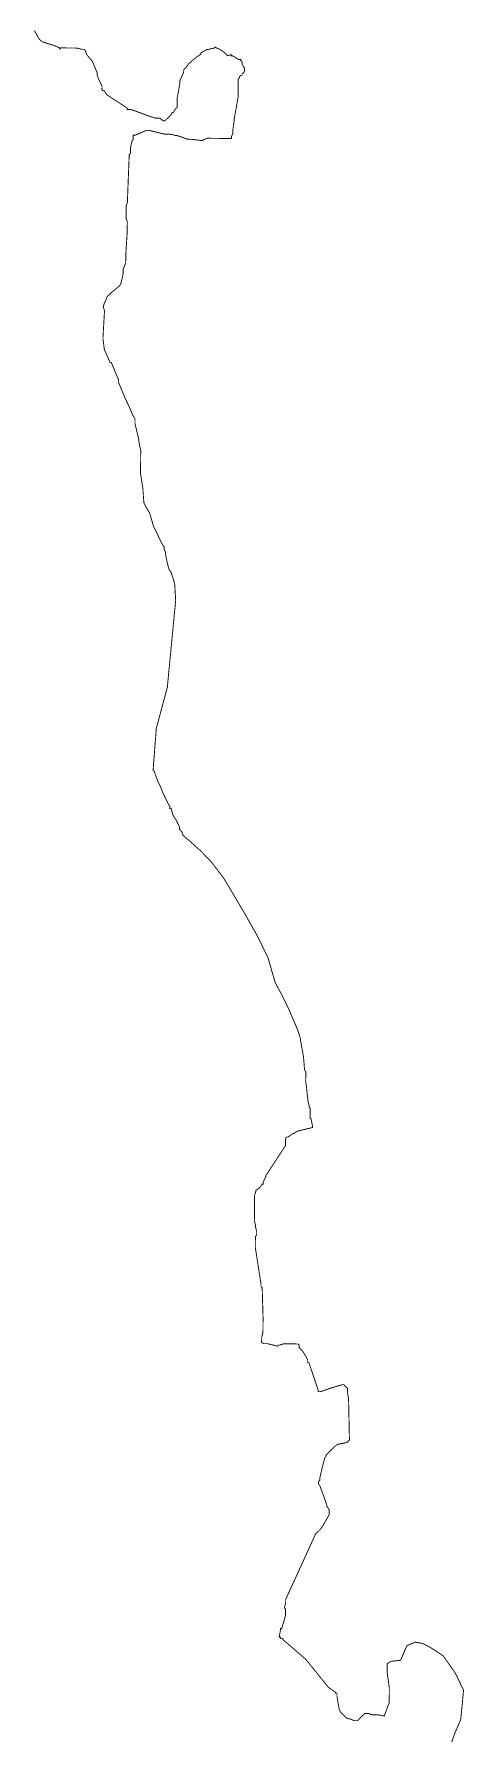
# Model space of a CAD drawing. Header units: metres. Extents: x 273899 to 302286, y 1977397 to 2102169.
# Drawn here: x 285986 to 287406, y 2039783 to 2045392 of the extents above; entities that cross this region are included whole.
import ezdxf

# ---------------------------------------------------------------- set-up
doc = ezdxf.new("R2010")
doc.units = ezdxf.units.M
doc.header["$MEASUREMENT"] = 0
doc.layers.add('HAZARDS LINE', color=1, linetype='Continuous')

msp = doc.modelspace()

# ---------------------------------------------------------------- linework, layer by layer
at = {"layer": 'HAZARDS LINE', "lineweight": 18}
msp.add_lwpolyline([(285987.8, 2045403.4, 3.01, 3.01, 0), (286003.6, 2045375.1, 3.01, 3.01, 0), (286011.5, 2045367, 3.01, 3.01, 0), (286051.5, 2045354.5, 3.01, 3.01, 0), (286071.5, 2045346.3, 3.01, 3.01, 0), (286071.5, 2045342.3, 3.01, 3.01, 0), (286075.5, 2045346.2, 3.01, 3.01, 0), (286127.7, 2045345.7, 3.01, 3.01, 0), (286143.7, 2045341.5, 3.01, 3.01, 0), (286151.8, 2045341.4, 3.01, 3.01, 0), (286155.7, 2045337.4, 3.01, 3.01, 0), (286159.6, 2045325.3, 3.01, 3.01, 0), (286179.4, 2045301, 3.01, 3.01, 0), (286191.2, 2045272.8, 3.01, 3.01, 0), (286195.1, 2045264.7, 3.01, 3.01, 0), (286195, 2045256.7, 3.01, 3.01, 0), (286198.9, 2045244.6, 3.01, 3.01, 0), (286210.7, 2045220.4, 3.01, 3.01, 0), (286210.6, 2045208.3, 3.01, 3.01, 0), (286214.6, 2045204.3, 3.01, 3.01, 0), (286218.6, 2045204.2, 3.01, 3.01, 0), (286226.5, 2045192.1, 3.01, 3.01, 0), (286294.3, 2045147.2, 3.01, 3.01, 0), (286294.2, 2045143.2, 3.01, 3.01, 0), (286306.3, 2045143.1, 3.01, 3.01, 0), (286374.3, 2045118.3, 3.01, 3.01, 0), (286378.3, 2045118.2, 3.01, 3.01, 0), (286386.3, 2045114.1, 3.01, 3.01, 0), (286402.3, 2045114, 3.01, 3.01, 0), (286406.3, 2045109.9, 3.01, 3.01, 0), (286414.3, 2045105.8, 3.01, 3.01, 0), (286418.3, 2045105.8, 3.01, 3.01, 0), (286438.6, 2045125.6, 3.01, 3.01, 0), (286442.7, 2045133.6, 3.01, 3.01, 0), (286446.7, 2045133.6, 3.01, 3.01, 0), (286450.8, 2045141.6, 3.01, 3.01, 0), (286454.8, 2045145.6, 3.01, 3.01, 0), (286458.9, 2045149.5, 3.01, 3.01, 0), (286459.2, 2045181.6, 3.01, 3.01, 0), (286467.8, 2045229.7, 3.01, 3.01, 0), (286467.8, 2045237.8, 3.01, 3.01, 0), (286480.2, 2045265.7, 3.01, 3.01, 0), (286480.3, 2045273.8, 3.01, 3.01, 0), (286488.4, 2045281.7, 3.01, 3.01, 0), (286496.5, 2045293.7, 3.01, 3.01, 0), (286524.9, 2045317.5, 3.01, 3.01, 0), (286537, 2045325.4, 3.01, 3.01, 0), (286537, 2045329.4, 3.01, 3.01, 0), (286557.2, 2045341.2, 3.01, 3.01, 0), (286561.3, 2045341.2, 3.01, 3.01, 0), (286577.4, 2045345, 3.01, 3.01, 0), (286581.4, 2045345, 3.01, 3.01, 0), (286585.4, 2045349, 3.01, 3.01, 0), (286589.4, 2045344.9, 3.01, 3.01, 0), (286593.4, 2045344.9, 3.01, 3.01, 0), (286613.4, 2045332.6, 3.01, 3.01, 0), (286625.3, 2045320.4, 3.01, 3.01, 0), (286637.4, 2045324.3, 3.01, 3.01, 0), (286637.3, 2045320.3, 3.01, 3.01, 0), (286641.3, 2045320.3, 3.01, 3.01, 0), (286661.3, 2045308, 3.01, 3.01, 0), (286669.3, 2045307.9, 3.01, 3.01, 0), (286669.3, 2045303.9, 3.01, 3.01, 0), (286673.2, 2045299.9, 3.01, 3.01, 0), (286673.1, 2045291.8, 3.01, 3.01, 0), (286677.1, 2045287.8, 3.01, 3.01, 0), (286677.1, 2045283.8, 3.01, 3.01, 0), (286681.1, 2045279.7, 3.01, 3.01, 0), (286680.9, 2045267.7, 3.01, 3.01, 0), (286672.8, 2045259.7, 3.01, 3.01, 0), (286672.8, 2045255.7, 3.01, 3.01, 0), (286668.8, 2045255.8, 3.01, 3.01, 0), (286664.7, 2045251.8, 3.01, 3.01, 0), (286664.7, 2045247.8, 3.01, 3.01, 0), (286660.6, 2045243.8, 3.01, 3.01, 0), (286660, 2045183.6, 3.01, 3.01, 0), (286647.2, 2045111.4, 3.01, 3.01, 0), (286647.1, 2045107.4, 3.01, 3.01, 0), (286642.8, 2045075.3, 3.01, 3.01, 0), (286642.7, 2045063.3, 3.01, 3.01, 0), (286638.6, 2045055.3, 3.01, 3.01, 0), (286638.5, 2045047.3, 3.01, 3.01, 0), (286558.2, 2045048.1, 3.01, 3.01, 0), (286550.1, 2045044.2, 3.01, 3.01, 0), (286546.1, 2045044.2, 3.01, 3.01, 0), (286542.1, 2045040.2, 3.01, 3.01, 0), (286506, 2045044.6, 3.01, 3.01, 0), (286493.9, 2045044.8, 3.01, 3.01, 0), (286457.9, 2045057.2, 3.01, 3.01, 0), (286453.9, 2045057.2, 3.01, 3.01, 0), (286437.9, 2045061.4, 3.01, 3.01, 0), (286417.8, 2045061.6, 3.01, 3.01, 0), (286365.8, 2045074.2, 3.01, 3.01, 0), (286357.7, 2045074.3, 3.01, 3.01, 0), (286321.4, 2045058.6, 3.01, 3.01, 0), (286313.4, 2045058.7, 3.01, 3.01, 0), (286313.3, 2045042.6, 3.01, 3.01, 0), (286309.2, 2045038.7, 3.01, 3.01, 0), (286309.2, 2045034.6, 3.01, 3.01, 0), (286305, 2045018.6, 3.01, 3.01, 0), (286304.8, 2044998.5, 3.01, 3.01, 0), (286300.7, 2044994.6, 3.01, 3.01, 0), (286295.2, 2044854.1, 3.01, 3.01, 0), (286295.1, 2044838, 3.01, 3.01, 0), (286290.9, 2044826, 3.01, 3.01, 0), (286290.5, 2044781.9, 3.01, 3.01, 0), (286294.4, 2044773.8, 3.01, 3.01, 0), (286294, 2044737.7, 3.01, 3.01, 0), (286289.3, 2044665.4, 3.01, 3.01, 0), (286289, 2044637.3, 3.01, 3.01, 0), (286284.8, 2044625.3, 3.01, 3.01, 0), (286280.7, 2044617.3, 3.01, 3.01, 0), (286280.6, 2044601.3, 3.01, 3.01, 0), (286276.3, 2044581.3, 3.01, 3.01, 0), (286272.1, 2044565.2, 3.01, 3.01, 0), (286268.1, 2044561.3, 3.01, 3.01, 0), (286264, 2044557.3, 3.01, 3.01, 0), (286239.7, 2044537.5, 3.01, 3.01, 0), (286227.6, 2044525.5, 3.01, 3.01, 0), (286223.4, 2044513.5, 3.01, 3.01, 0), (286219.3, 2044505.6, 3.01, 3.01, 0), (286215.2, 2044493.6, 3.01, 3.01, 0), (286219, 2044477.5, 3.01, 3.01, 0), (286214.2, 2044393.2, 3.01, 3.01, 0), (286214.1, 2044385.2, 3.01, 3.01, 0), (286217.8, 2044357, 3.01, 3.01, 0), (286217.7, 2044353, 3.01, 3.01, 0), (286237.4, 2044308.6, 3.01, 3.01, 0), (286241.4, 2044308.6, 3.01, 3.01, 0), (286264.9, 2044252.1, 3.01, 3.01, 0), (286264.8, 2044244.1, 3.01, 3.01, 0), (286288.3, 2044187.6, 3.01, 3.01, 0), (286300.1, 2044163.4, 3.01, 3.01, 0), (286311.8, 2044135.2, 3.01, 3.01, 0), (286319.7, 2044123.1, 3.01, 3.01, 0), (286319.6, 2044107, 3.01, 3.01, 0), (286331.1, 2044058.7, 3.01, 3.01, 0), (286334.9, 2044034.6, 3.01, 3.01, 0), (286338.7, 2044018.5, 3.01, 3.01, 0), (286337.9, 2043942.2, 3.01, 3.01, 0), (286345.5, 2043893.9, 3.01, 3.01, 0), (286349, 2043845.7, 3.01, 3.01, 0), (286356.8, 2043829.6, 3.01, 3.01, 0), (286364.7, 2043817.4, 3.01, 3.01, 0), (286368.7, 2043809.4, 3.01, 3.01, 0), (286380.3, 2043769.1, 3.01, 3.01, 0), (286411.7, 2043704.5, 3.01, 3.01, 0), (286415.7, 2043700.5, 3.01, 3.01, 0), (286415.6, 2043692.4, 3.01, 3.01, 0), (286419.5, 2043684.4, 3.01, 3.01, 0), (286423.3, 2043660.2, 3.01, 3.01, 0), (286431, 2043628, 3.01, 3.01, 0), (286438.9, 2043615.9, 3.01, 3.01, 0), (286446.7, 2043591.7, 3.01, 3.01, 0), (286450.6, 2043579.6, 3.01, 3.01, 0), (286454, 2043523.4, 3.01, 3.01, 0), (286427, 2043242.6, 3.01, 3.01, 0), (286427, 2043238.6, 3.01, 3.01, 0), (286389.4, 2043098.4, 3.01, 3.01, 0), (286389.3, 2043090.4, 3.01, 3.01, 0), (286380, 2042970, 3.01, 3.01, 0), (286379.9, 2042962, 3.01, 3.01, 0), (286383.9, 2042958, 3.01, 3.01, 0), (286387.8, 2042945.9, 3.01, 3.01, 0), (286395.6, 2042925.7, 3.01, 3.01, 0), (286403.5, 2042909.6, 3.01, 3.01, 0), (286411.3, 2042889.4, 3.01, 3.01, 0), (286419.1, 2042873.3, 3.01, 3.01, 0), (286430.9, 2042849.1, 3.01, 3.01, 0), (286434.9, 2042845, 3.01, 3.01, 0), (286434.8, 2042837, 3.01, 3.01, 0), (286438.8, 2042836.9, 3.01, 3.01, 0), (286442.7, 2042824.8, 3.01, 3.01, 0), (286442.7, 2042820.8, 3.01, 3.01, 0), (286450.5, 2042804.7, 3.01, 3.01, 0), (286454.5, 2042800.6, 3.01, 3.01, 0), (286462.4, 2042784.5, 3.01, 3.01, 0), (286466.3, 2042776.4, 3.01, 3.01, 0), (286466.2, 2042768.4, 3.01, 3.01, 0), (286474.2, 2042760.3, 3.01, 3.01, 0), (286478.1, 2042748.2, 3.01, 3.01, 0), (286501.9, 2042727.9, 3.01, 3.01, 0), (286533.7, 2042699.4, 3.01, 3.01, 0), (286569.5, 2042662.9, 3.01, 3.01, 0), (286613.1, 2042606.2, 3.01, 3.01, 0), (286680.1, 2042493.1, 3.01, 3.01, 0), (286723.5, 2042416.4, 3.01, 3.01, 0), (286758.9, 2042343.7, 3.01, 3.01, 0), (286782.1, 2042263.2, 3.01, 3.01, 0), (286805.8, 2042218.8, 3.01, 3.01, 0), (286817.5, 2042194.6, 3.01, 3.01, 0), (286829.3, 2042170.3, 3.01, 3.01, 0), (286856.8, 2042105.8, 3.01, 3.01, 0), (286864.5, 2042081.6, 3.01, 3.01, 0), (286875.9, 2042017.3, 3.01, 3.01, 0), (286879.5, 2041973.1, 3.01, 3.01, 0), (286883.4, 2041969, 3.01, 3.01, 0), (286883.1, 2041936.9, 3.01, 3.01, 0), (286886.8, 2041908.7, 3.01, 3.01, 0), (286886.8, 2041904.7, 3.01, 3.01, 0), (286890.5, 2041876.6, 3.01, 3.01, 0), (286890.5, 2041872.6, 3.01, 3.01, 0), (286894.3, 2041856.5, 3.01, 3.01, 0), (286894.3, 2041852.5, 3.01, 3.01, 0), (286898.2, 2041848.4, 3.01, 3.01, 0), (286897.9, 2041812.3, 3.01, 3.01, 0), (286901.9, 2041812.2, 3.01, 3.01, 0), (286901.8, 2041808.2, 3.01, 3.01, 0), (286905.7, 2041788.1, 3.01, 3.01, 0), (286905.6, 2041784.1, 3.01, 3.01, 0), (286857.3, 2041772.5, 3.01, 3.01, 0), (286849.2, 2041768.6, 3.01, 3.01, 0), (286845.2, 2041764.6, 3.01, 3.01, 0), (286841.2, 2041764.7, 3.01, 3.01, 0), (286825, 2041752.8, 3.01, 3.01, 0), (286821, 2041752.8, 3.01, 3.01, 0), (286816.9, 2041748.9, 3.01, 3.01, 0), (286816.7, 2041724.8, 3.01, 3.01, 0), (286751.4, 2041625.1, 3.01, 3.01, 0), (286751.4, 2041621.1, 3.01, 3.01, 0), (286743.2, 2041605.1, 3.01, 3.01, 0), (286743.1, 2041597.1, 3.01, 3.01, 0), (286739.1, 2041597.1, 3.01, 3.01, 0), (286730.9, 2041585.1, 3.01, 3.01, 0), (286718.8, 2041577.2, 3.01, 3.01, 0), (286718.7, 2041573.2, 3.01, 3.01, 0), (286714.6, 2041561.2, 3.01, 3.01, 0), (286713.7, 2041476.9, 3.01, 3.01, 0), (286717.6, 2041460.8, 3.01, 3.01, 0), (286717.5, 2041456.8, 3.01, 3.01, 0), (286721.4, 2041440.7, 3.01, 3.01, 0), (286721.2, 2041428.6, 3.01, 3.01, 0), (286717.2, 2041424.7, 3.01, 3.01, 0), (286716.8, 2041388.5, 3.01, 3.01, 0), (286735.6, 2041267.9, 3.01, 3.01, 0), (286735.6, 2041259.8, 3.01, 3.01, 0), (286739.5, 2041255.8, 3.01, 3.01, 0), (286742.5, 2041155.4, 3.01, 3.01, 0), (286742, 2041107.2, 3.01, 3.01, 0), (286737.8, 2041091.2, 3.01, 3.01, 0), (286737.6, 2041075.1, 3.01, 3.01, 0), (286745.6, 2041071, 3.01, 3.01, 0), (286757.7, 2041070.9, 3.01, 3.01, 0), (286789.7, 2041062.5, 3.01, 3.01, 0), (286793.8, 2041066.5, 3.01, 3.01, 0), (286797.8, 2041066.5, 3.01, 3.01, 0), (286809.9, 2041070.4, 3.01, 3.01, 0), (286858, 2041069.9, 3.01, 3.01, 0), (286862, 2041065.8, 3.01, 3.01, 0), (286861.9, 2041057.8, 3.01, 3.01, 0), (286865.9, 2041053.7, 3.01, 3.01, 0), (286869.9, 2041049.7, 3.01, 3.01, 0), (286873.8, 2041045.6, 3.01, 3.01, 0), (286885.7, 2041025.4, 3.01, 3.01, 0), (286889.6, 2041017.3, 3.01, 3.01, 0), (286889.5, 2041009.3, 3.01, 3.01, 0), (286893.5, 2041009.3, 3.01, 3.01, 0), (286924.7, 2040916.6, 3.01, 3.01, 0), (286924.6, 2040912.6, 3.01, 3.01, 0), (286932.7, 2040912.5, 3.01, 3.01, 0), (286964.9, 2040924.2, 3.01, 3.01, 0), (287005.2, 2040935.8, 3.01, 3.01, 0), (287009.2, 2040935.8, 3.01, 3.01, 0), (287017.1, 2040927.7, 3.01, 3.01, 0), (287021.1, 2040923.6, 3.01, 3.01, 0), (287021, 2040911.6, 3.01, 3.01, 0), (287024.7, 2040887.4, 3.01, 3.01, 0), (287027.4, 2040758.9, 3.01, 3.01, 0), (287027.3, 2040750.9, 3.01, 3.01, 0), (287023.3, 2040750.9, 3.01, 3.01, 0), (287023.3, 2040746.9, 3.01, 3.01, 0), (287011.2, 2040743, 3.01, 3.01, 0), (286991.1, 2040739.2, 3.01, 3.01, 0), (286983, 2040735.3, 3.01, 3.01, 0), (286954.6, 2040707.5, 3.01, 3.01, 0), (286950.6, 2040703.5, 3.01, 3.01, 0), (286950.5, 2040699.5, 3.01, 3.01, 0), (286946.5, 2040695.5, 3.01, 3.01, 0), (286938.1, 2040663.5, 3.01, 3.01, 0), (286929.7, 2040627.4, 3.01, 3.01, 0), (286929.6, 2040619.4, 3.01, 3.01, 0), (286925.6, 2040615.4, 3.01, 3.01, 0), (286925.5, 2040607.4, 3.01, 3.01, 0), (286929.4, 2040603.3, 3.01, 3.01, 0), (286952.9, 2040538.9, 3.01, 3.01, 0), (286952.8, 2040534.8, 3.01, 3.01, 0), (286960.7, 2040522.7, 3.01, 3.01, 0), (286960.6, 2040506.6, 3.01, 3.01, 0), (286940.1, 2040470.7, 3.01, 3.01, 0), (286932, 2040458.8, 3.01, 3.01, 0), (286915.7, 2040442.9, 3.01, 3.01, 0), (286817.1, 2040227.1, 3.01, 3.01, 0), (286817, 2040215, 3.01, 3.01, 0), (286812.8, 2040199, 3.01, 3.01, 0), (286816.8, 2040195, 3.01, 3.01, 0), (286816.6, 2040174.9, 3.01, 3.01, 0), (286804.1, 2040130.8, 3.01, 3.01, 0), (286800.1, 2040130.9, 3.01, 3.01, 0), (286800, 2040126.9, 3.01, 3.01, 0), (286795.8, 2040102.8, 3.01, 3.01, 0), (286799.8, 2040102.8, 3.01, 3.01, 0), (286799.7, 2040098.8, 3.01, 3.01, 0), (286807.8, 2040098.7, 3.01, 3.01, 0), (286807.7, 2040094.7, 3.01, 3.01, 0), (286883.3, 2040029.6, 3.01, 3.01, 0), (286958.6, 2039936.5, 3.01, 3.01, 0), (286982.6, 2039920.2, 3.01, 3.01, 0), (286982.5, 2039916.2, 3.01, 3.01, 0), (286986.5, 2039916.1, 3.01, 3.01, 0), (286986.4, 2039908.1, 3.01, 3.01, 0), (286990.2, 2039884, 3.01, 3.01, 0), (286994, 2039863.9, 3.01, 3.01, 0), (286997.9, 2039855.8, 3.01, 3.01, 0), (287009.9, 2039843.6, 3.01, 3.01, 0), (287017.8, 2039835.5, 3.01, 3.01, 0), (287033.8, 2039831.3, 3.01, 3.01, 0), (287041.8, 2039827.2, 3.01, 3.01, 0), (287053.8, 2039827.1, 3.01, 3.01, 0), (287057.9, 2039831.1, 3.01, 3.01, 0), (287070.1, 2039843, 3.01, 3.01, 0), (287074.1, 2039847, 3.01, 3.01, 0), (287078.2, 2039850.9, 3.01, 3.01, 0), (287090.2, 2039850.8, 3.01, 3.01, 0), (287102.2, 2039846.7, 3.01, 3.01, 0), (287122.3, 2039846.5, 3.01, 3.01, 0), (287142.3, 2039842.2, 3.01, 3.01, 0), (287158.8, 2039886.2, 3.01, 3.01, 0), (287159.3, 2039934.4, 3.01, 3.01, 0), (287151.9, 2039986.7, 3.01, 3.01, 0), (287152.2, 2040014.8, 3.01, 3.01, 0), (287164.3, 2040022.7, 3.01, 3.01, 0), (287196.4, 2040026.4, 3.01, 3.01, 0), (287217, 2040074.3, 3.01, 3.01, 0), (287245.2, 2040086.1, 3.01, 3.01, 0), (287269.3, 2040081.8, 3.01, 3.01, 0), (287293.2, 2040069.5, 3.01, 3.01, 0), (287337.1, 2040041, 3.01, 3.01, 0), (287376.7, 2039984.3, 3.01, 3.01, 0), (287404.2, 2039927.8, 3.01, 3.01, 0), (287395.1, 2039831.6, 3.01, 3.01, 0), (287374.6, 2039783.6, 3.01, 3.01, 0), (287358, 2039735.6, 3.01, 3.01, 0)], format="xyseb", dxfattribs=at)

doc.saveas('drawing.dxf')
